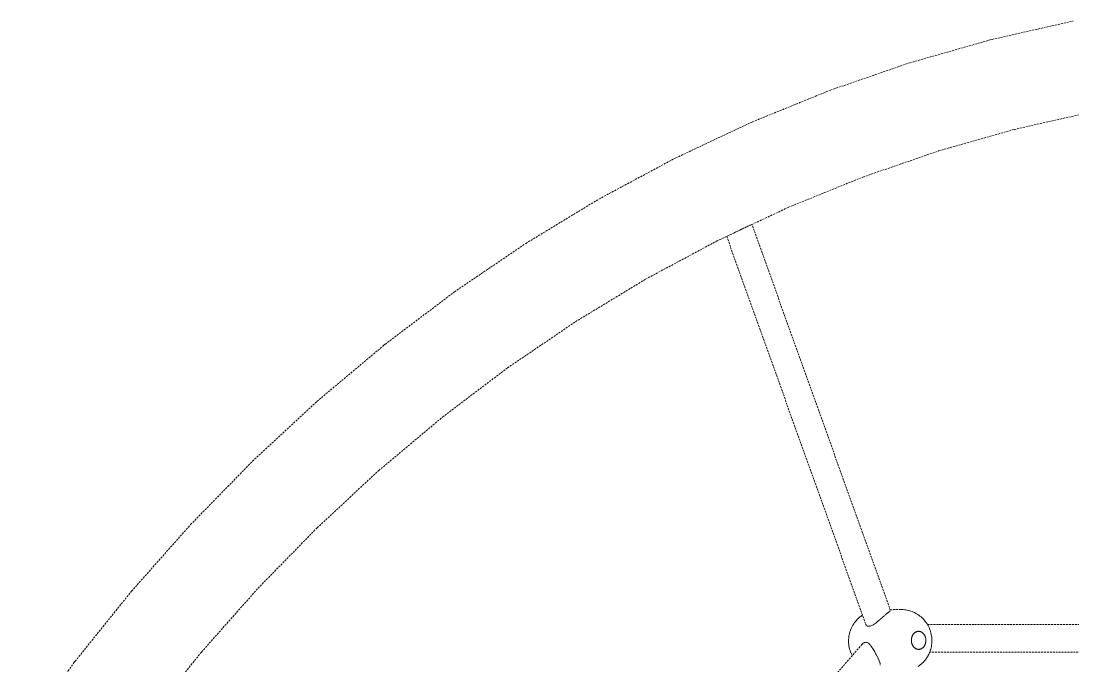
# Model space of a CAD drawing. Header units: millimetres. Extents: x -4710 to 4801, y -2494 to 3533.
# Drawn here: x 1091 to 1772, y 1600 to 2018 of the extents above; entities that cross this region are included whole.
import ezdxf

# ---------------------------------------------------------------- set-up
doc = ezdxf.new("R2010")
doc.units = ezdxf.units.MM
doc.linetypes.add('HIDDEN', pattern=[1.905, 1.27, -0.635])
doc.layers.add('DIKOM_ОБЪЕКТ', color=7, linetype='Continuous')

msp = doc.modelspace()

# ---------------------------------------------------------------- linework, layer by layer
at = {"layer": 'DIKOM_ОБЪЕКТ', "color": 7, "linetype": 'HIDDEN', "lineweight": 15}
for p, q in [((1719.672, 2005.736), (1772.244, 2017.621)), ((1666.403, 1990.592), (1718.403, 2005.391)), ((1719.672, 2005.736), (1718.403, 2005.391)), ((1615.084, 1972.909), (1666.403, 1990.592)), ((1564.565, 1952.383), (1615.084, 1972.909)), ((1783.56, 1958.697), (1733.71, 1947.428)), ((1514.963, 1929.064), (1564.565, 1952.383)), ((1685.114, 1933.597), (1734.713, 1947.713)), ((1636.165, 1916.73), (1685.114, 1933.597)), ((1465.309, 1902.473), (1513.854, 1928.521)), ((1514.963, 1929.064), (1513.854, 1928.521)), ((1587.977, 1897.152), (1636.165, 1916.73)), ((1417.91, 1873.748), (1465.309, 1902.473)), ((1564.245, 1885.994), (1587.977, 1897.152)), ((1562.962, 1885.413), (1563.216, 1885.53)), ((1563.249, 1885.545), (1563.591, 1885.703)), ((1563.619, 1885.715), (1563.849, 1885.82)), ((1563.926, 1885.854), (1564.126, 1885.943)), ((1653.861, 1636.458), (1564.331, 1886.035)), ((1541.451, 1875.278), (1552.569, 1880.505)), ((1552.545, 1880.494), (1553.139, 1880.778)), ((1553.259, 1880.835), (1553.974, 1881.176)), ((1554.037, 1881.206), (1554.753, 1881.547)), ((1554.877, 1881.606), (1555.556, 1881.928)), ((1555.62, 1881.959), (1556.09, 1882.182)), ((1556.1, 1882.187), (1556.375, 1882.332)), ((1556.438, 1882.366), (1557.186, 1882.755)), ((1557.311, 1882.819), (1558.039, 1883.189)), ((1558.099, 1883.22), (1558.8, 1883.567)), ((1558.859, 1883.596), (1559.555, 1883.932)), ((1559.613, 1883.96), (1560.288, 1884.277)), ((1560.343, 1884.303), (1560.976, 1884.591)), ((1561.03, 1884.615), (1561.602, 1884.866)), ((1561.698, 1884.907), (1562.229, 1885.128)), ((1562.27, 1885.145), (1562.757, 1885.337)), ((1371.768, 1842.412), (1417.91, 1873.748)), ((1495.427, 1850.583), (1541.775, 1875.452)), ((1547.971, 1878.343), (1637.879, 1627.703)), ((1450.173, 1823.158), (1495.427, 1850.583)), ((1326.992, 1808.538), (1371.768, 1842.412)), ((1406.12, 1793.24), (1450.173, 1823.158)), ((1282.836, 1771.55), (1326.115, 1807.859)), ((1326.992, 1808.538), (1326.115, 1807.859)), ((1364.043, 1761.409), (1406.12, 1793.24)), ((1241.127, 1732.87), (1282.836, 1771.55)), ((1322.871, 1726.868), (1364.246, 1761.579)), ((1201.084, 1691.907), (1241.127, 1732.87)), ((1282.997, 1689.889), (1322.871, 1726.868)), ((1162.803, 1648.759), (1201.084, 1691.907)), ((1244.716, 1650.729), (1282.997, 1689.889)), ((1126.371, 1603.526), (1162.803, 1648.759)), ((1208.119, 1609.479), (1244.716, 1650.729)), ((1651.094, 1633.891), (1650.602, 1633.485)), ((1651.58, 1634.289), (1651.245, 1634.027)), ((1651.886, 1634.549), (1651.58, 1634.289)), ((1652.411, 1634.968), (1652.026, 1634.658)), ((1652.777, 1635.265), (1652.558, 1635.099)), ((1653.046, 1635.495), (1652.795, 1635.279)), ((1653.36, 1635.756), (1653.105, 1635.547)), ((1653.721, 1636.109), (1653.57, 1635.956)), ((1653.721, 1636.849), (1660.05, 1636.951)), ((1660.972, 1636.955), (1660.05, 1636.951)), ((1660.972, 1636.955), (1662.181, 1636.906)), ((1663.151, 1636.799), (1662.181, 1636.906)), ((1663.151, 1636.799), (1663.837, 1636.71)), ((1663.837, 1636.71), (1664.797, 1636.531)), ((1665.464, 1636.376), (1664.797, 1636.531)), ((1665.464, 1636.376), (1666.405, 1636.128)), ((1667.045, 1635.91), (1666.405, 1636.128)), ((1667.045, 1635.91), (1667.961, 1635.596)), ((1667.961, 1635.596), (1668.862, 1635.213)), ((1669.452, 1634.941), (1668.862, 1635.213)), ((1669.452, 1634.941), (1670.319, 1634.498)), ((1670.863, 1634.174), (1670.319, 1634.498)), ((1670.863, 1634.174), (1671.691, 1633.677)), ((1671.691, 1633.677), (1672.495, 1633.118)), ((1630.15, 1627.706), (1629.613, 1626.83)), ((1630.731, 1628.538), (1630.15, 1627.706)), ((1631.352, 1629.322), (1630.731, 1628.538)), ((1631.352, 1629.322), (1631.663, 1629.709)), ((1632.342, 1630.465), (1631.663, 1629.709)), ((1633.059, 1631.165), (1632.342, 1630.465)), ((1633.059, 1631.165), (1633.454, 1631.548)), ((1634.223, 1632.207), (1633.454, 1631.548)), ((1634.223, 1632.207), (1634.677, 1632.558)), ((1635.496, 1633.168), (1634.677, 1632.558)), ((1635.84, 1633.388), (1635.496, 1633.168)), ((1637.963, 1627.523), (1638.061, 1627.312)), ((1638.061, 1627.312), (1638.282, 1626.976)), ((1638.322, 1626.931), (1638.546, 1626.69)), ((1642.88, 1627.129), (1642.348, 1626.818)), ((1643.203, 1627.346), (1642.897, 1627.14)), ((1643.442, 1627.507), (1643.203, 1627.346)), ((1644.024, 1627.922), (1643.582, 1627.615)), ((1644.597, 1628.365), (1644.024, 1627.922)), ((1644.85, 1628.577), (1644.62, 1628.382)), ((1645.204, 1628.851), (1644.85, 1628.577)), ((1645.802, 1629.352), (1645.228, 1628.869)), ((1646.442, 1629.892), (1645.964, 1629.499)), ((1646.863, 1630.266), (1646.469, 1629.916)), ((1647.682, 1630.97), (1647.091, 1630.461)), ((1647.848, 1631.123), (1647.682, 1630.97)), ((1648.263, 1631.477), (1647.94, 1631.208)), ((1648.771, 1631.926), (1648.295, 1631.503)), ((1649.451, 1632.505), (1648.895, 1632.031)), ((1649.634, 1632.67), (1649.485, 1632.534)), ((1650.022, 1632.99), (1649.693, 1632.723)), ((1650.444, 1633.357), (1650.055, 1633.018)), ((1672.967, 1632.76), (1672.495, 1633.118)), ((1672.967, 1632.76), (1673.724, 1632.156)), ((1673.724, 1632.156), (1674.451, 1631.497)), ((1674.843, 1631.118), (1674.451, 1631.497)), ((1674.843, 1631.118), (1675.518, 1630.424)), ((1675.518, 1630.424), (1676.159, 1629.682)), ((1676.462, 1629.299), (1676.159, 1629.682)), ((1676.462, 1629.299), (1677.048, 1628.534)), ((1677.048, 1628.534), (1677.596, 1627.727)), ((1677.596, 1627.727), (1678.103, 1626.88)), ((1957.349, 1627.329), (1677.834, 1627.329)), ((1678.296, 1626.54), (1678.103, 1626.88)), ((1627.202, 1620.536), (1627.03, 1619.53)), ((1627.425, 1621.527), (1627.202, 1620.536)), ((1627.698, 1622.498), (1627.425, 1621.527)), ((1628.018, 1623.445), (1627.698, 1622.498)), ((1628.018, 1623.445), (1628.121, 1623.72)), ((1628.503, 1624.675), (1628.121, 1623.72)), ((1628.933, 1625.597), (1628.503, 1624.675)), ((1629.408, 1626.484), (1628.933, 1625.597)), ((1629.408, 1626.484), (1629.613, 1626.83)), ((1638.553, 1626.683), (1638.722, 1626.557)), ((1638.859, 1626.45), (1639.189, 1626.276)), ((1639.189, 1626.276), (1639.547, 1626.163)), ((1639.557, 1626.16), (1639.947, 1626.109)), ((1639.975, 1626.109), (1640.377, 1626.121)), ((1640.661, 1626.169), (1640.388, 1626.122)), ((1641.315, 1626.343), (1640.846, 1626.202)), ((1641.805, 1626.55), (1641.315, 1626.344)), ((1642.333, 1626.811), (1641.919, 1626.609)), ((1668.083, 1619.927), (1668.187, 1620.145)), ((1668.187, 1620.145), (1668.299, 1620.357)), ((1668.418, 1620.564), (1668.299, 1620.357)), ((1668.418, 1620.564), (1668.544, 1620.763)), ((1668.544, 1620.763), (1668.678, 1620.955)), ((1668.818, 1621.14), (1668.678, 1620.955)), ((1668.818, 1621.14), (1668.964, 1621.317)), ((1668.964, 1621.317), (1669.116, 1621.485)), ((1669.116, 1621.485), (1669.274, 1621.646)), ((1669.437, 1621.797), (1669.274, 1621.646)), ((1669.437, 1621.797), (1669.607, 1621.94)), ((1669.607, 1621.94), (1669.781, 1622.073)), ((1669.781, 1622.073), (1669.96, 1622.197)), ((1670.143, 1622.311), (1669.96, 1622.197)), ((1670.143, 1622.311), (1670.33, 1622.414)), ((1670.33, 1622.414), (1670.52, 1622.508)), ((1670.713, 1622.59), (1670.52, 1622.508)), ((1670.713, 1622.59), (1670.908, 1622.663)), ((1670.908, 1622.663), (1671.107, 1622.724)), ((1671.107, 1622.724), (1671.307, 1622.774)), ((1671.509, 1622.814), (1671.307, 1622.774)), ((1671.509, 1622.814), (1671.712, 1622.842)), ((1671.712, 1622.842), (1671.916, 1622.86)), ((1672.121, 1622.866), (1671.916, 1622.86)), ((1672.121, 1622.866), (1672.325, 1622.861)), ((1672.325, 1622.861), (1672.529, 1622.845)), ((1672.529, 1622.845), (1672.733, 1622.818)), ((1672.935, 1622.78), (1672.733, 1622.818)), ((1672.935, 1622.78), (1673.136, 1622.731)), ((1673.136, 1622.731), (1673.336, 1622.671)), ((1673.336, 1622.671), (1673.532, 1622.601)), ((1673.726, 1622.519), (1673.532, 1622.601)), ((1673.726, 1622.519), (1673.918, 1622.428)), ((1673.918, 1622.428), (1674.107, 1622.325)), ((1674.291, 1622.212), (1674.107, 1622.325)), ((1674.291, 1622.212), (1674.473, 1622.09)), ((1674.473, 1622.09), (1674.649, 1621.958)), ((1674.649, 1621.958), (1674.82, 1621.817)), ((1674.986, 1621.666), (1674.82, 1621.817)), ((1674.986, 1621.666), (1675.147, 1621.507)), ((1675.147, 1621.507), (1675.302, 1621.34)), ((1675.302, 1621.34), (1675.451, 1621.164)), ((1675.594, 1620.98), (1675.451, 1621.164)), ((1675.594, 1620.98), (1675.731, 1620.788)), ((1675.731, 1620.788), (1675.86, 1620.59)), ((1675.983, 1620.384), (1675.86, 1620.59)), ((1675.983, 1620.384), (1676.098, 1620.173)), ((1676.098, 1620.173), (1676.205, 1619.955)), ((1678.296, 1626.54), (1678.745, 1625.688)), ((1678.745, 1625.688), (1679.153, 1624.804)), ((1679.153, 1624.804), (1679.517, 1623.892)), ((1679.517, 1623.892), (1679.837, 1622.954)), ((1679.909, 1622.724), (1679.837, 1622.954)), ((1679.909, 1622.724), (1680.172, 1621.802)), ((1680.172, 1621.802), (1680.39, 1620.863)), ((1680.39, 1620.863), (1680.562, 1619.909)), ((1635.527, 1614.438), (1217.718, 1131.994)), ((1626.839, 1617.485), (1626.822, 1616.455)), ((1626.856, 1615.425), (1626.822, 1616.455)), ((1626.839, 1617.485), (1626.909, 1618.512)), ((1626.856, 1615.425), (1626.942, 1614.399)), ((1627.03, 1619.53), (1626.909, 1618.512)), ((1626.942, 1614.399), (1627.079, 1613.381)), ((1627.079, 1613.381), (1627.268, 1612.376)), ((1635.827, 1614.756), (1635.527, 1614.438)), ((1636.291, 1615.163), (1635.905, 1614.839)), ((1636.693, 1615.42), (1636.295, 1615.166)), ((1636.883, 1615.507), (1636.697, 1615.423)), ((1637.106, 1615.61), (1636.884, 1615.507)), ((1637.527, 1615.728), (1637.114, 1615.613)), ((1637.531, 1615.729), (1637.951, 1615.769)), ((1637.955, 1615.768), (1638.377, 1615.733)), ((1638.381, 1615.731), (1638.802, 1615.619)), ((1638.976, 1615.541), (1639.229, 1615.435)), ((1639.234, 1615.433), (1639.657, 1615.181)), ((1639.704, 1615.145), (1640.079, 1614.85)), ((1640.084, 1614.845), (1640.494, 1614.443)), ((1640.514, 1614.42), (1640.811, 1614.103)), ((1640.922, 1613.983), (1641.329, 1613.472)), ((1641.334, 1613.466), (1641.452, 1613.295)), ((1641.452, 1613.295), (1641.651, 1613.037)), ((1667.48, 1617.007), (1667.483, 1617.261)), ((1667.48, 1617.007), (1667.486, 1616.753)), ((1667.483, 1617.261), (1667.494, 1617.515)), ((1667.502, 1616.499), (1667.486, 1616.753)), ((1667.494, 1617.515), (1667.514, 1617.767)), ((1667.526, 1616.246), (1667.502, 1616.499)), ((1667.543, 1618.019), (1667.514, 1617.767)), ((1667.526, 1616.246), (1667.559, 1615.995)), ((1667.543, 1618.019), (1667.58, 1618.269)), ((1667.601, 1615.745), (1667.559, 1615.995)), ((1667.58, 1618.269), (1667.627, 1618.516)), ((1667.651, 1615.498), (1667.601, 1615.745)), ((1667.627, 1618.516), (1667.682, 1618.761)), ((1667.71, 1615.254), (1667.651, 1615.498)), ((1667.746, 1619.003), (1667.682, 1618.761)), ((1667.71, 1615.254), (1667.778, 1615.012)), ((1667.746, 1619.003), (1667.818, 1619.24)), ((1667.854, 1614.775), (1667.778, 1615.012)), ((1667.818, 1619.24), (1667.898, 1619.474)), ((1667.938, 1614.542), (1667.854, 1614.775)), ((1667.987, 1619.703), (1667.898, 1619.474)), ((1667.938, 1614.542), (1668.03, 1614.314)), ((1667.987, 1619.703), (1668.083, 1619.927)), ((1668.13, 1614.091), (1668.03, 1614.314)), ((1668.237, 1613.873), (1668.13, 1614.091)), ((1668.353, 1613.662), (1668.237, 1613.873)), ((1668.353, 1613.662), (1668.475, 1613.456)), ((1668.605, 1613.258), (1668.475, 1613.456)), ((1668.741, 1613.066), (1668.605, 1613.258)), ((1675.791, 1613.283), (1675.657, 1613.091)), ((1675.917, 1613.483), (1675.791, 1613.283)), ((1675.917, 1613.483), (1676.037, 1613.689)), ((1676.148, 1613.901), (1676.037, 1613.689)), ((1676.253, 1614.12), (1676.148, 1613.901)), ((1676.205, 1619.955), (1676.306, 1619.732)), ((1676.349, 1614.344), (1676.253, 1614.12)), ((1676.397, 1619.504), (1676.306, 1619.732)), ((1676.349, 1614.344), (1676.437, 1614.573)), ((1676.397, 1619.504), (1676.481, 1619.271)), ((1676.518, 1614.806), (1676.437, 1614.573)), ((1676.481, 1619.271), (1676.557, 1619.034)), ((1676.59, 1615.044), (1676.518, 1614.806)), ((1676.625, 1618.793), (1676.557, 1619.034)), ((1676.59, 1615.044), (1676.653, 1615.285)), ((1676.625, 1618.793), (1676.684, 1618.548)), ((1676.708, 1615.53), (1676.653, 1615.285)), ((1676.684, 1618.548), (1676.735, 1618.301)), ((1676.755, 1615.777), (1676.708, 1615.53)), ((1676.735, 1618.301), (1676.777, 1618.051)), ((1676.793, 1616.027), (1676.755, 1615.777)), ((1676.809, 1617.8), (1676.777, 1618.051)), ((1676.793, 1616.027), (1676.822, 1616.279)), ((1676.809, 1617.8), (1676.834, 1617.547)), ((1676.842, 1616.532), (1676.822, 1616.279)), ((1676.849, 1617.294), (1676.834, 1617.547)), ((1676.853, 1616.785), (1676.842, 1616.532)), ((1676.855, 1617.039), (1676.849, 1617.294)), ((1676.853, 1616.785), (1676.855, 1617.039)), ((1680.608, 1614.084), (1680.452, 1613.129)), ((1680.562, 1619.909), (1680.687, 1618.945)), ((1680.718, 1615.049), (1680.608, 1614.084)), ((1680.766, 1617.973), (1680.687, 1618.945)), ((1680.782, 1616.022), (1680.718, 1615.049)), ((1680.766, 1617.973), (1680.797, 1616.997)), ((1680.782, 1616.022), (1680.797, 1616.997)), ((1173.808, 1566.879), (1208.119, 1609.479)), ((1627.268, 1612.376), (1627.507, 1611.387)), ((1627.507, 1611.387), (1627.794, 1610.418)), ((1627.794, 1610.418), (1628.131, 1609.473)), ((1628.131, 1609.473), (1628.237, 1609.214)), ((1628.237, 1609.214), (1628.635, 1608.261)), ((1628.635, 1608.261), (1629.079, 1607.342)), ((1629.079, 1607.342), (1629.197, 1607.128)), ((1641.75, 1612.907), (1642.155, 1612.299)), ((1642.225, 1612.179), (1642.365, 1611.965)), ((1642.365, 1611.965), (1642.571, 1611.651)), ((1642.577, 1611.64), (1642.906, 1611.075)), ((1643.018, 1610.897), (1643.381, 1610.281)), ((1643.387, 1610.268), (1643.535, 1609.989)), ((1643.624, 1609.838), (1643.775, 1609.586)), ((1643.781, 1609.572), (1644.128, 1608.923)), ((1644.201, 1608.793), (1644.538, 1608.169)), ((1644.546, 1608.154), (1644.677, 1607.881)), ((1644.74, 1607.766), (1644.909, 1607.458)), ((1644.917, 1607.441), (1645.199, 1606.867)), ((1645.274, 1606.732), (1645.497, 1606.295)), ((1668.741, 1613.066), (1668.884, 1612.882)), ((1669.033, 1612.707), (1668.884, 1612.882)), ((1669.188, 1612.539), (1669.033, 1612.707)), ((1669.349, 1612.38), (1669.188, 1612.539)), ((1669.349, 1612.38), (1669.515, 1612.229)), ((1669.686, 1612.088), (1669.515, 1612.229)), ((1669.863, 1611.956), (1669.686, 1612.088)), ((1670.044, 1611.834), (1669.863, 1611.956)), ((1670.044, 1611.834), (1670.229, 1611.721)), ((1670.417, 1611.619), (1670.229, 1611.721)), ((1670.609, 1611.527), (1670.417, 1611.619)), ((1670.609, 1611.527), (1670.803, 1611.446)), ((1671, 1611.375), (1670.803, 1611.446)), ((1671.199, 1611.315), (1671, 1611.375)), ((1671.4, 1611.266), (1671.199, 1611.315)), ((1671.4, 1611.266), (1671.603, 1611.228)), ((1671.806, 1611.201), (1671.603, 1611.228)), ((1672.01, 1611.185), (1671.806, 1611.201)), ((1672.215, 1611.18), (1672.01, 1611.185)), ((1672.215, 1611.18), (1672.419, 1611.187)), ((1672.623, 1611.204), (1672.419, 1611.187)), ((1672.826, 1611.232), (1672.623, 1611.204)), ((1672.826, 1611.232), (1673.028, 1611.272)), ((1673.229, 1611.323), (1673.028, 1611.272)), ((1673.427, 1611.384), (1673.229, 1611.323)), ((1673.622, 1611.456), (1673.427, 1611.384)), ((1673.622, 1611.456), (1673.815, 1611.538)), ((1674.005, 1611.632), (1673.815, 1611.538)), ((1674.192, 1611.735), (1674.005, 1611.632)), ((1674.192, 1611.735), (1674.375, 1611.849)), ((1674.554, 1611.973), (1674.375, 1611.849)), ((1674.729, 1612.107), (1674.554, 1611.973)), ((1674.898, 1612.249), (1674.729, 1612.107)), ((1674.898, 1612.249), (1675.062, 1612.4)), ((1675.22, 1612.561), (1675.062, 1612.4)), ((1675.372, 1612.729), (1675.22, 1612.561)), ((1675.518, 1612.906), (1675.372, 1612.729)), ((1675.518, 1612.906), (1675.657, 1613.091)), ((1678.262, 1607.067), (1677.768, 1606.217)), ((1678.449, 1607.423), (1678.262, 1607.067)), ((1678.885, 1608.278), (1678.449, 1607.423)), ((1679.278, 1609.165), (1678.885, 1608.278)), ((1679.628, 1610.08), (1679.278, 1609.165)), ((1958.345, 1609.329), (1679.341, 1609.329)), ((1679.933, 1611.02), (1679.628, 1610.08)), ((1680.001, 1611.265), (1679.933, 1611.02)), ((1680.249, 1612.188), (1680.001, 1611.265)), ((1680.452, 1613.129), (1680.249, 1612.188)), ((1091.346, 1555.654), (1125.813, 1602.828)), ((1126.371, 1603.526), (1125.813, 1602.828)), ((1645.497, 1606.295), (1645.691, 1605.885)), ((1645.744, 1605.782), (1645.904, 1605.461)), ((1645.908, 1605.453), (1646.088, 1605.063)), ((1646.267, 1604.679), (1646.426, 1604.324)), ((1646.429, 1604.318), (1646.548, 1604.026)), ((1646.599, 1603.915), (1646.717, 1603.644)), ((1646.719, 1603.639), (1646.841, 1603.323)), ((1646.955, 1603.014), (1647.057, 1602.727)), ((1647.058, 1602.722), (1647.144, 1602.441)), ((1647.222, 1602.169), (1647.282, 1601.919)), ((1647.283, 1601.916), (1647.322, 1601.675)), ((1647.366, 1601.223), (1647.359, 1601.017)), ((1672.754, 1600.742), (1671.96, 1600.178)), ((1673.221, 1601.12), (1672.754, 1600.742)), ((1673.968, 1601.729), (1673.221, 1601.12)), ((1674.685, 1602.393), (1673.968, 1601.729)), ((1675.07, 1602.791), (1674.685, 1602.393)), ((1675.734, 1603.489), (1675.07, 1602.791)), ((1676.363, 1604.236), (1675.734, 1603.489)), ((1676.954, 1605.029), (1676.363, 1604.236)), ((1677.233, 1605.406), (1676.954, 1605.029)), ((1677.768, 1606.217), (1677.233, 1605.406))]:
    msp.add_line(p, q, dxfattribs=at)

doc.saveas('drawing.dxf')
